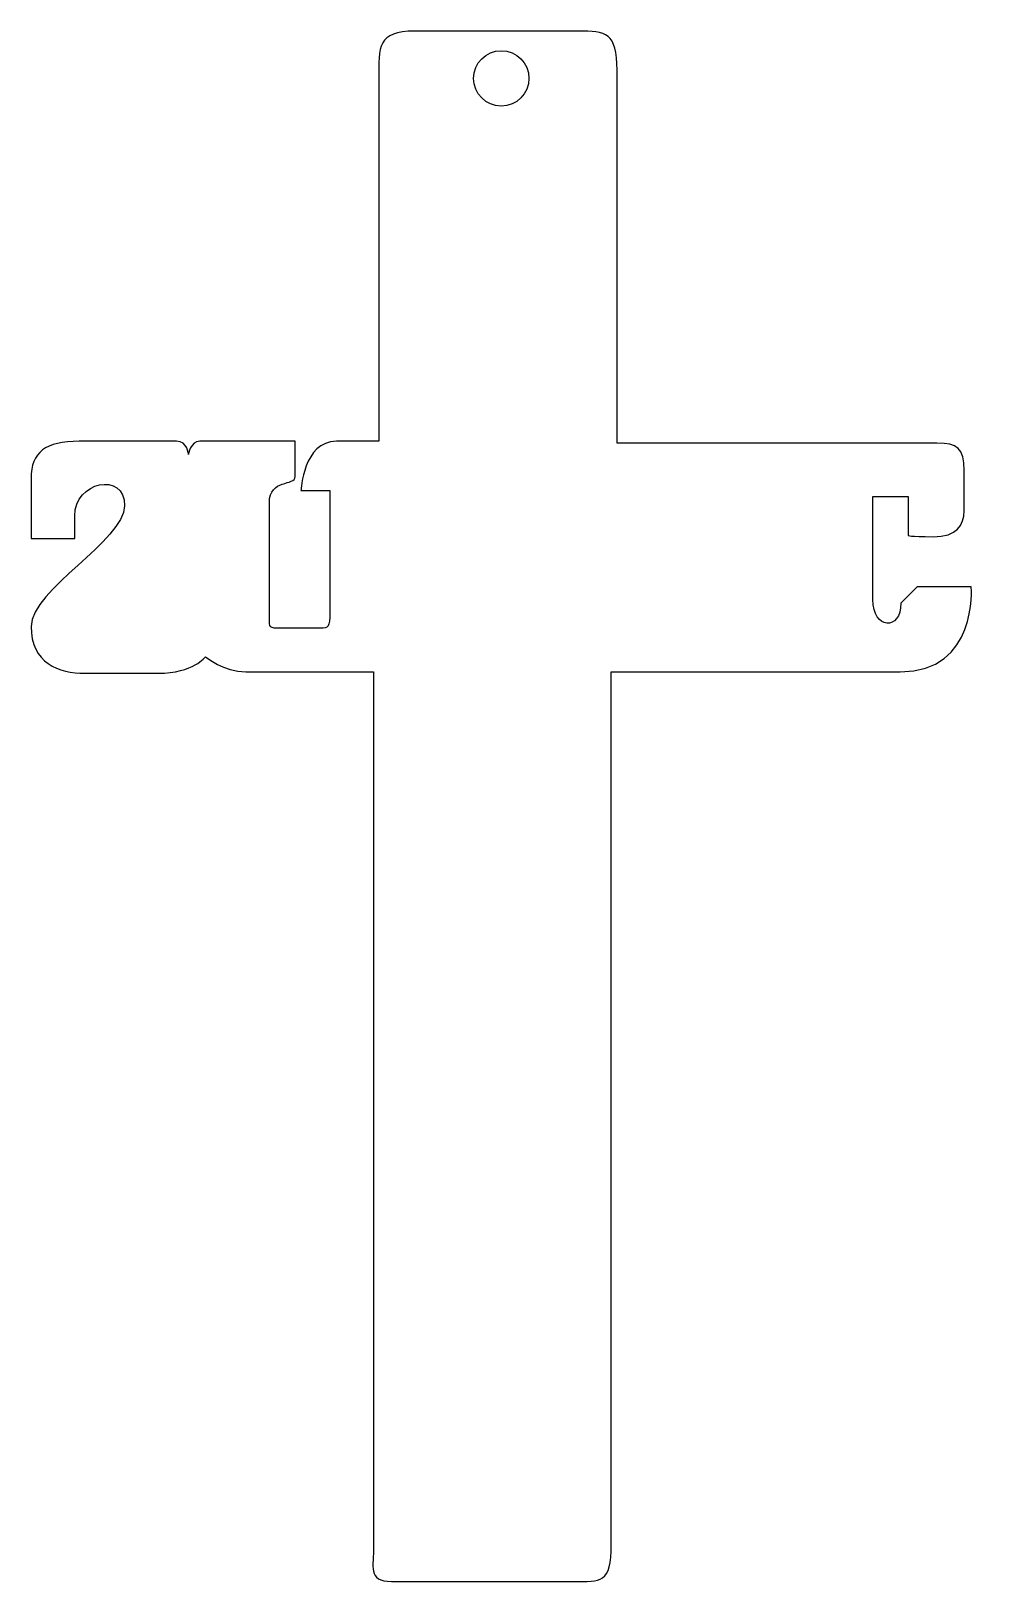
# Model space of a CAD drawing. Extents: x 1479 to 1929, y 482 to 1220.
import ezdxf

# ---------------------------------------------------------------- set-up
doc = ezdxf.new("R2010")
doc.units = 0
doc.layers.add('H0109_Printing_02', color=7, linetype='CONTINUOUS')

msp = doc.modelspace()

# ---------------------------------------------------------------- linework, layer by layer
at = {"layer": 'H0109_Printing_02', "color": 1}
for points in [[(1738.864657, 1219.66467), (1661.472658, 1219.66467)], [(1644.373659, 1197.16267), (1644.373659, 1024.940674), (1624.350659, 1024.940674)], [(1909.248652, 1024.040674), (1757.463656, 1024.040674), (1757.463656, 1201.06267)], [(1548.382661, 1024.940674), (1502.187662, 1024.940674)], [(1604.77766, 1008.138675), (1604.77766, 1024.940674), (1559.481661, 1024.940674)], [(1922.147652, 991.936675), (1922.147652, 1011.138675)], [(1479.389663, 1007.238675), (1479.389663, 978.734676), (1500.087662, 978.734676)], [(1592.47866, 941.304676), (1592.47866, 995.836675)], [(1607.47766, 1001.612675), (1621.201659, 1001.612675), (1621.201659, 943.330676)], [(1878.928653, 949.849676), (1878.928653, 998.659675), (1895.622653, 998.659675), (1895.622653, 980.248675)], [(1500.087662, 978.734676), (1500.087662, 989.535675)], [(1925.586652, 955.843676), (1899.902653, 955.843676), (1892.197653, 948.136676)], [(1616.92666, 936.129677), (1598.02866, 936.129677)], [(1504.887662, 914.826677), (1539.683662, 914.826677)], [(1581.37966, 915.426677), (1641.974659, 915.426677), (1641.974659, 500.474687)], [(1754.763656, 501.374687), (1754.763656, 915.426677), (1891.850653, 915.426677)], [(1650.373659, 483.672688), (1737.065657, 483.672688)]]:
    msp.add_lwpolyline(points, dxfattribs=at)
msp.add_lwpolyline([(1715.652657, 1197.18367)], close=True, dxfattribs=at)
for points in [[(1661.472658, 1219.66467), (1643.773659, 1219.66467), (1644.373659, 1212.16367), (1644.373659, 1197.16267)], [(1757.463656, 1201.06267), (1757.463656, 1219.06467), (1752.363656, 1219.66467), (1738.864657, 1219.66467)], [(1689.391658, 1197.18367), (1689.391658, 1204.43667), (1695.270658, 1210.31667), (1702.521657, 1210.31667)], [(1702.521657, 1210.31667), (1709.773657, 1210.31667), (1715.652657, 1204.43667), (1715.652657, 1197.18367)], [(1702.521657, 1184.05067), (1695.270658, 1184.05067), (1689.391658, 1189.93067), (1689.391658, 1197.18367)], [(1715.652657, 1197.18367), (1715.652657, 1189.93067), (1709.773657, 1184.05067), (1702.521657, 1184.05067)], [(1502.187662, 1024.940674), (1486.288663, 1024.940674), (1479.389663, 1019.839675), (1479.389663, 1007.238675)], [(1554.082661, 1018.639675), (1554.082661, 1018.639675), (1553.782661, 1024.940674), (1548.382661, 1024.940674)], [(1559.481661, 1024.940674), (1554.982661, 1024.940674), (1554.082661, 1018.639675), (1554.082661, 1018.639675)], [(1624.350659, 1024.940674), (1608.60266, 1024.940674), (1607.47766, 1001.612675), (1607.47766, 1001.612675)], [(1922.147652, 1011.138675), (1922.147652, 1021.639674), (1919.147652, 1024.040674), (1909.248652, 1024.040674)], [(1500.087662, 989.535675), (1500.087662, 1005.737675), (1523.785662, 1010.838675), (1523.785662, 994.336675)], [(1592.47866, 995.836675), (1592.47866, 1007.238675), (1604.77766, 1003.637675), (1604.77766, 1008.138675)], [(1523.785662, 994.336675), (1523.785662, 977.834676), (1479.389663, 954.431676), (1479.389663, 937.029677)], [(1907.448652, 979.634676), (1918.847652, 979.634676), (1922.147652, 985.035675), (1922.147652, 991.936675)], [(1895.622653, 980.248675), (1895.622653, 980.248675), (1896.050653, 979.634676), (1907.448652, 979.634676)], [(1891.850653, 915.426677), (1928.746652, 915.426677), (1925.586652, 955.843676), (1925.586652, 955.843676)], [(1892.197653, 948.136676), (1892.197653, 934.863677), (1878.928653, 935.291677), (1878.928653, 949.849676)], [(1479.389663, 937.029677), (1479.389663, 919.627677), (1492.588663, 914.826677), (1504.887662, 914.826677)], [(1598.02866, 936.129677), (1592.40366, 936.129677), (1592.47866, 936.354677), (1592.47866, 941.304676)], [(1621.201659, 943.330676), (1621.201659, 937.029677), (1620.301659, 936.129677), (1616.92666, 936.129677)], [(1539.683662, 914.826677), (1556.482661, 914.826677), (1562.181661, 922.627677), (1562.181661, 922.627677)], [(1562.181661, 922.627677), (1562.181661, 922.627677), (1570.880661, 915.426677), (1581.37966, 915.426677)], [(1737.065657, 483.672688), (1749.663656, 483.672688), (1754.763656, 482.471688), (1754.763656, 501.374687)], [(1641.974659, 500.474687), (1641.974659, 490.873688), (1638.974659, 483.672688), (1650.373659, 483.672688)]]:
    msp.add_open_spline(points, degree=3, dxfattribs=at)

doc.saveas('drawing.dxf')
